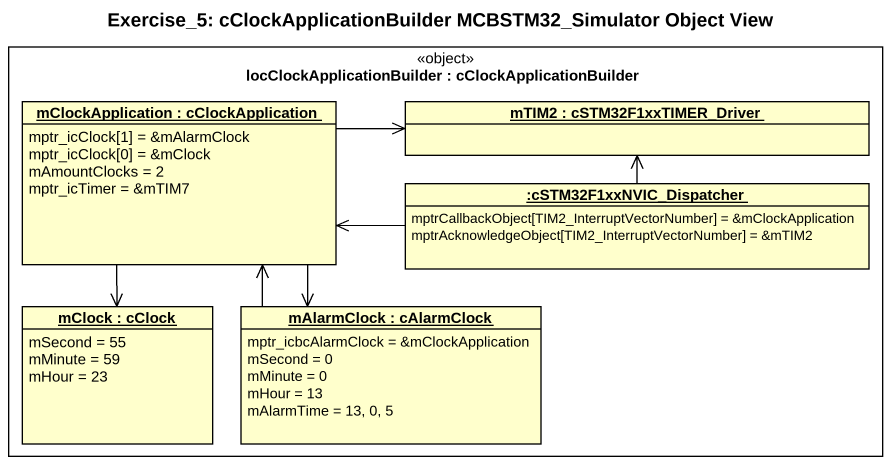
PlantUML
@startuml
title Exercise_5: cClockApplicationBuilder MCBSTM32_Simulator Object View
hide circle
hide empty members
rectangle "locClockApplicationBuilder : cClockApplicationBuilder" as locClockApplicationBuilder <<object>> {
  object "mClockApplication : cClockApplication" as mClockApplication {
    mptr_icClock[1] = &mAlarmClock
    mptr_icClock[0] = &mClock
    mAmountClocks = 2
    mptr_icTimer = &mTIM7
  }
  object "mTIM2 : cSTM32F1xxTIMER_Driver" as mTIM2
  object ":cSTM32F1xxNVIC_Dispatcher" as cSTM32F1xxNVIC_Dispatcher {
    mptrCallbackObject[TIM2_InterruptVectorNumber] = &mClockApplication
    mptrAcknowledgeObject[TIM2_InterruptVectorNumber] = &mTIM2
  }
  object "mClock : cClock" as mClock {
    mSecond = 55
    mMinute = 59
    mHour = 23
  }
  object "mAlarmClock : cAlarmClock" as mAlarmClock {
    mptr_icbcAlarmClock = &mClockApplication
    mSecond = 0
    mMinute = 0
    mHour = 13
    mAlarmTime = 13, 0, 5
  }
}
mClockApplication -right-> mTIM2
mClockApplication --> mClock
mClockApplication --> mAlarmClock
cSTM32F1xxNVIC_Dispatcher -left-> mClockApplication
cSTM32F1xxNVIC_Dispatcher -up-> mTIM2
mAlarmClock -up-> mClockApplication
@enduml
